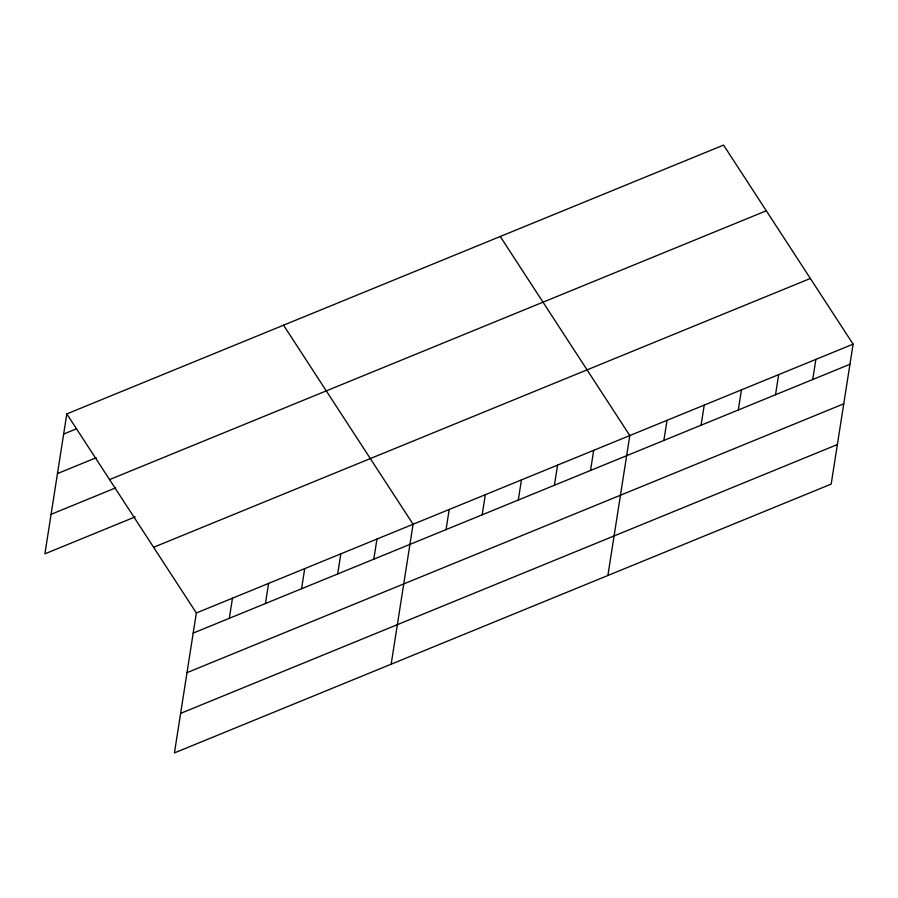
<?xml version="1.0" encoding="UTF-8"?>
<svg xmlns="http://www.w3.org/2000/svg" width="898" height="898" viewBox="0 0 898 898"><rect width="100%" height="100%" fill="white"/><g stroke="black" fill="none" stroke-linecap="round" stroke-linejoin="round"><path stroke-width="1.35" d="M66.811 413.911L196.348 612.975L174.437 752.906L831.189 484.089L853.1 344.159L723.564 145.094L66.811 413.911L44.9 553.841L135.205 516.878M229.316 618.318L232.47 598.191M265.438 603.535L268.592 583.408M301.56 588.751L304.714 568.614M337.682 573.968L340.836 553.83M373.804 559.173L376.958 539.047M391.169 664.194L413.08 524.264L283.543 325.199M446.048 529.607L449.202 509.48M482.17 514.823L485.324 494.697M518.292 500.04L521.446 479.914M554.414 485.257L557.557 465.119M590.536 470.473L593.679 450.336M607.89 575.483L629.801 435.552L500.265 236.488M663.869 440.447L667.023 420.32M701.08 425.214L704.234 405.088M738.302 409.982L741.456 389.855M775.513 394.75L778.667 374.623M812.735 379.517L815.889 359.391M63.657 434.048L76.566 428.761M57.472 473.583L96.176 457.733M109.556 479.599L766.308 210.783M51.096 514.307L115.595 487.906M153.603 547.286L810.355 278.47M196.348 612.975L853.1 344.159M193.193 633.101L849.946 364.285M187.008 672.636L843.761 403.819M180.633 713.371L837.374 444.555"/></g></svg>
